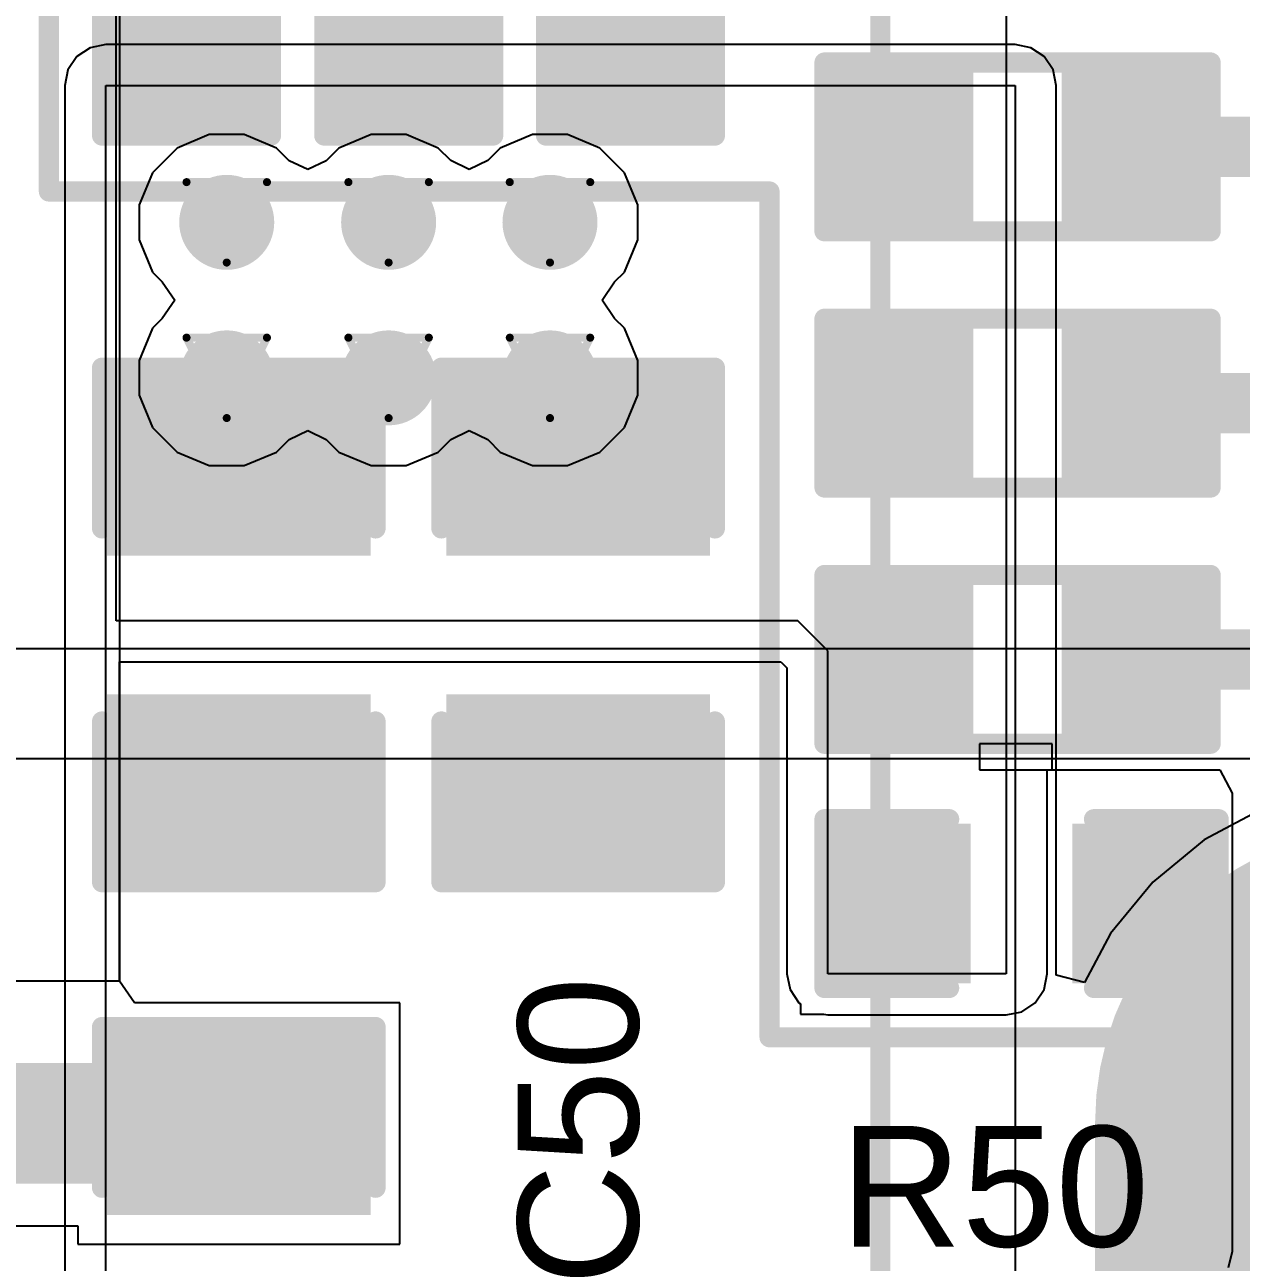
# Model space of a CAD drawing. Header units: inches. Extents: x 0 to 5359, y 0 to 5098.
# Drawn here: x 15.96 to 23.64, y 88.91 to 96.73 of the extents above; entities that cross this region are included whole.
import ezdxf

# ---------------------------------------------------------------- set-up
doc = ezdxf.new("R2010")
doc.units = ezdxf.units.IN
for name, color, linetype in [('Bottom Layer', 5, 'Continuous'), ('Bottom Overlay', 54, 'Continuous'), ('Drill Drawing', 1, 'Continuous'), ('Layer 1', 16, 'Continuous'), ('Layer 2', 76, 'Continuous'), ('Top Layer', 1, 'Continuous'), ('Top Overlay', 2, 'Continuous'), ('Top Paste', 8, 'Continuous'), ('Top Solder', 216, 'Continuous'), ('Via Holes', 16, 'Continuous')]:
    doc.layers.add(name, color=color, linetype=linetype)
doc.styles.add('Arial', font='', dxfattribs={"height": 0.2})
doc.styles.get('Arial').set_extended_font_data('Arial')

# ---------------------------------------------------------------- blocks, each defined once
blk = doc.blocks.new('VRB1212S_10WR3_B_8')
at = {"layer": 'Bottom Overlay'}
blk.add_lwpolyline([(11, 6.9524, 0.127, 0.127, 0), (-11, 6.9524, 0.127, 0.127, 0)], format="xyseb", dxfattribs=at)
blk = doc.blocks.new('C___0805_28')
at = {"layer": 'Top Layer'}
for points in [[(-1.524, 0.762), (-0.508, 0.762), (-0.508, -0.762), (-1.524, -0.762)], [(0.508, 0.762), (1.524, 0.762), (1.524, -0.762), (0.508, -0.762)]]:
    blk.add_hatch(color=1, dxfattribs=at).paths.add_polyline_path(points)
at = {"layer": 'Top Paste'}
for points in [[(-1.524, 0.762), (-0.508, 0.762), (-0.508, -0.762), (-1.524, -0.762)], [(0.508, 0.762), (1.524, 0.762), (1.524, -0.762), (0.508, -0.762)]]:
    blk.add_hatch(color=8, dxfattribs=at).paths.add_polyline_path(points)
at = {"layer": 'Top Solder'}
for points in [[(-1.594, 0.832), (-0.438, 0.832), (-0.438, -0.832), (-1.594, -0.832)], [(0.438, 0.832), (1.594, 0.832), (1.594, -0.832), (0.438, -0.832)]]:
    blk.add_hatch(color=216, dxfattribs=at).paths.add_polyline_path(points)
at = {"layer": 'Top Overlay'}
for points in [[(-1.6256, 0.8636, 0.127, 0.127, 0), (-1.6256, -0.8636, 0.127, 0.127, 0)], [(-1.6256, 0.8636, 0.127, 0.127, 0), (-0.6096, 0.8636, 0.127, 0.127, 0)], [(0.6096, 0.8636, 0.127, 0.127, 0), (1.6256, 0.8636, 0.127, 0.127, 0)], [(1.6256, 0.8636, 0.127, 0.127, 0), (1.6256, -0.8636, 0.127, 0.127, 0)], [(-1.6256, -0.8636, 0.127, 0.127, 0), (-0.6096, -0.8636, 0.127, 0.127, 0)], [(0.6096, -0.8636, 0.127, 0.127, 0), (1.6256, -0.8636, 0.127, 0.127, 0)]]:
    blk.add_lwpolyline(points, format="xyseb", dxfattribs=at)
for points in [[(-1.6574, 0.8636, 0.0635, 0.0635, 1), (-1.5938, 0.8636, 0.0635, 0.0635, 1)], [(-1.6574, 0.8636, 0.0635, 0.0635, 1), (-1.5938, 0.8636, 0.0635, 0.0635, 1)], [(-0.6413, 0.8636, 0.0635, 0.0635, 1), (-0.5778, 0.8636, 0.0635, 0.0635, 1)], [(0.5778, 0.8636, 0.0635, 0.0635, 1), (0.6413, 0.8636, 0.0635, 0.0635, 1)], [(1.5938, 0.8636, 0.0635, 0.0635, 1), (1.6574, 0.8636, 0.0635, 0.0635, 1)], [(1.5938, 0.8636, 0.0635, 0.0635, 1), (1.6574, 0.8636, 0.0635, 0.0635, 1)], [(-1.6574, -0.8636, 0.0635, 0.0635, 1), (-1.5938, -0.8636, 0.0635, 0.0635, 1)], [(-1.6574, -0.8636, 0.0635, 0.0635, 1), (-1.5938, -0.8636, 0.0635, 0.0635, 1)], [(-0.6413, -0.8636, 0.0635, 0.0635, 1), (-0.5778, -0.8636, 0.0635, 0.0635, 1)], [(0.5778, -0.8636, 0.0635, 0.0635, 1), (0.6413, -0.8636, 0.0635, 0.0635, 1)], [(1.5938, -0.8636, 0.0635, 0.0635, 1), (1.6574, -0.8636, 0.0635, 0.0635, 1)], [(1.5938, -0.8636, 0.0635, 0.0635, 1), (1.6574, -0.8636, 0.0635, 0.0635, 1)]]:
    blk.add_lwpolyline(points, format="xyseb", close=True, dxfattribs=at)
blk = doc.blocks.new('R___0603_127')
at = {"layer": 'Top Layer'}
for points in [[(-0.381, 0.4445), (-0.381, -0.4445), (-1.143, -0.4445), (-1.143, 0.4445)], [(1.143, 0.4445), (1.143, -0.4445), (0.381, -0.4445), (0.381, 0.4445)]]:
    blk.add_hatch(color=1, dxfattribs=at).paths.add_polyline_path(points)
at = {"layer": 'Top Paste'}
for points in [[(-0.381, 0.4445), (-0.381, -0.4445), (-1.143, -0.4445), (-1.143, 0.4445)], [(1.143, 0.4445), (1.143, -0.4445), (0.381, -0.4445), (0.381, 0.4445)]]:
    blk.add_hatch(color=8, dxfattribs=at).paths.add_polyline_path(points)
at = {"layer": 'Top Solder'}
for points in [[(-0.2794, 0.5461), (-0.2794, -0.5461), (-1.2446, -0.5461), (-1.2446, 0.5461)], [(1.2446, 0.5461), (1.2446, -0.5461), (0.2794, -0.5461), (0.2794, 0.5461)]]:
    blk.add_hatch(color=216, dxfattribs=at).paths.add_polyline_path(points)
at = {"layer": 'Top Overlay'}
for points in [[(-1.2192, 0.5334, 0.127, 0.127, 0), (-1.2192, -0.5334, 0.127, 0.127, 0)], [(1.2192, 0.5334, 0.127, 0.127, 0), (-1.2192, 0.5334, 0.127, 0.127, 0)], [(1.2192, 0.5334, 0.127, 0.127, 0), (1.2192, -0.5334, 0.127, 0.127, 0)], [(1.2192, -0.5334, 0.127, 0.127, 0), (-1.2192, -0.5334, 0.127, 0.127, 0)]]:
    blk.add_lwpolyline(points, format="xyseb", dxfattribs=at)
for points in [[(-1.25095, 0.5334, 0.0635, 0.0635, 1), (-1.18745, 0.5334, 0.0635, 0.0635, 1)], [(-1.25095, 0.5334, 0.0635, 0.0635, 1), (-1.18745, 0.5334, 0.0635, 0.0635, 1)], [(1.18745, 0.5334, 0.0635, 0.0635, 1), (1.25095, 0.5334, 0.0635, 0.0635, 1)], [(1.18745, 0.5334, 0.0635, 0.0635, 1), (1.25095, 0.5334, 0.0635, 0.0635, 1)], [(-1.25095, -0.5334, 0.0635, 0.0635, 1), (-1.18745, -0.5334, 0.0635, 0.0635, 1)], [(-1.25095, -0.5334, 0.0635, 0.0635, 1), (-1.18745, -0.5334, 0.0635, 0.0635, 1)], [(1.18745, -0.5334, 0.0635, 0.0635, 1), (1.25095, -0.5334, 0.0635, 0.0635, 1)], [(1.18745, -0.5334, 0.0635, 0.0635, 1), (1.25095, -0.5334, 0.0635, 0.0635, 1)]]:
    blk.add_lwpolyline(points, format="xyseb", close=True, dxfattribs=at)
blk = doc.blocks.new('R___0603_128')
at = {"layer": 'Top Layer'}
for points in [[(-0.381, 0.4445), (-0.381, -0.4445), (-1.143, -0.4445), (-1.143, 0.4445)], [(1.143, 0.4445), (1.143, -0.4445), (0.381, -0.4445), (0.381, 0.4445)]]:
    blk.add_hatch(color=1, dxfattribs=at).paths.add_polyline_path(points)
at = {"layer": 'Top Paste'}
for points in [[(-0.381, 0.4445), (-0.381, -0.4445), (-1.143, -0.4445), (-1.143, 0.4445)], [(1.143, 0.4445), (1.143, -0.4445), (0.381, -0.4445), (0.381, 0.4445)]]:
    blk.add_hatch(color=8, dxfattribs=at).paths.add_polyline_path(points)
at = {"layer": 'Top Solder'}
for points in [[(-0.2794, 0.5461), (-0.2794, -0.5461), (-1.2446, -0.5461), (-1.2446, 0.5461)], [(1.2446, 0.5461), (1.2446, -0.5461), (0.2794, -0.5461), (0.2794, 0.5461)]]:
    blk.add_hatch(color=216, dxfattribs=at).paths.add_polyline_path(points)
at = {"layer": 'Top Overlay'}
for points in [[(-1.2192, 0.5334, 0.127, 0.127, 0), (-1.2192, -0.5334, 0.127, 0.127, 0)], [(1.2192, 0.5334, 0.127, 0.127, 0), (-1.2192, 0.5334, 0.127, 0.127, 0)], [(1.2192, 0.5334, 0.127, 0.127, 0), (1.2192, -0.5334, 0.127, 0.127, 0)], [(1.2192, -0.5334, 0.127, 0.127, 0), (-1.2192, -0.5334, 0.127, 0.127, 0)]]:
    blk.add_lwpolyline(points, format="xyseb", dxfattribs=at)
for points in [[(-1.25095, 0.5334, 0.0635, 0.0635, 1), (-1.18745, 0.5334, 0.0635, 0.0635, 1)], [(-1.25095, 0.5334, 0.0635, 0.0635, 1), (-1.18745, 0.5334, 0.0635, 0.0635, 1)], [(1.18745, 0.5334, 0.0635, 0.0635, 1), (1.25095, 0.5334, 0.0635, 0.0635, 1)], [(1.18745, 0.5334, 0.0635, 0.0635, 1), (1.25095, 0.5334, 0.0635, 0.0635, 1)], [(-1.25095, -0.5334, 0.0635, 0.0635, 1), (-1.18745, -0.5334, 0.0635, 0.0635, 1)], [(-1.25095, -0.5334, 0.0635, 0.0635, 1), (-1.18745, -0.5334, 0.0635, 0.0635, 1)], [(1.18745, -0.5334, 0.0635, 0.0635, 1), (1.25095, -0.5334, 0.0635, 0.0635, 1)], [(1.18745, -0.5334, 0.0635, 0.0635, 1), (1.25095, -0.5334, 0.0635, 0.0635, 1)]]:
    blk.add_lwpolyline(points, format="xyseb", close=True, dxfattribs=at)
blk = doc.blocks.new('R___0603_129')
at = {"layer": 'Top Layer'}
for points in [[(-0.381, 0.4445), (-0.381, -0.4445), (-1.143, -0.4445), (-1.143, 0.4445)], [(1.143, 0.4445), (1.143, -0.4445), (0.381, -0.4445), (0.381, 0.4445)]]:
    blk.add_hatch(color=1, dxfattribs=at).paths.add_polyline_path(points)
at = {"layer": 'Top Paste'}
for points in [[(-0.381, 0.4445), (-0.381, -0.4445), (-1.143, -0.4445), (-1.143, 0.4445)], [(1.143, 0.4445), (1.143, -0.4445), (0.381, -0.4445), (0.381, 0.4445)]]:
    blk.add_hatch(color=8, dxfattribs=at).paths.add_polyline_path(points)
at = {"layer": 'Top Solder'}
for points in [[(-0.2794, 0.5461), (-0.2794, -0.5461), (-1.2446, -0.5461), (-1.2446, 0.5461)], [(1.2446, 0.5461), (1.2446, -0.5461), (0.2794, -0.5461), (0.2794, 0.5461)]]:
    blk.add_hatch(color=216, dxfattribs=at).paths.add_polyline_path(points)
at = {"layer": 'Top Overlay'}
for points in [[(-1.2192, 0.5334, 0.127, 0.127, 0), (-1.2192, -0.5334, 0.127, 0.127, 0)], [(1.2192, 0.5334, 0.127, 0.127, 0), (-1.2192, 0.5334, 0.127, 0.127, 0)], [(1.2192, 0.5334, 0.127, 0.127, 0), (1.2192, -0.5334, 0.127, 0.127, 0)], [(1.2192, -0.5334, 0.127, 0.127, 0), (-1.2192, -0.5334, 0.127, 0.127, 0)]]:
    blk.add_lwpolyline(points, format="xyseb", dxfattribs=at)
for points in [[(-1.25095, 0.5334, 0.0635, 0.0635, 1), (-1.18745, 0.5334, 0.0635, 0.0635, 1)], [(-1.25095, 0.5334, 0.0635, 0.0635, 1), (-1.18745, 0.5334, 0.0635, 0.0635, 1)], [(1.18745, 0.5334, 0.0635, 0.0635, 1), (1.25095, 0.5334, 0.0635, 0.0635, 1)], [(1.18745, 0.5334, 0.0635, 0.0635, 1), (1.25095, 0.5334, 0.0635, 0.0635, 1)], [(-1.25095, -0.5334, 0.0635, 0.0635, 1), (-1.18745, -0.5334, 0.0635, 0.0635, 1)], [(-1.25095, -0.5334, 0.0635, 0.0635, 1), (-1.18745, -0.5334, 0.0635, 0.0635, 1)], [(1.18745, -0.5334, 0.0635, 0.0635, 1), (1.25095, -0.5334, 0.0635, 0.0635, 1)], [(1.18745, -0.5334, 0.0635, 0.0635, 1), (1.25095, -0.5334, 0.0635, 0.0635, 1)]]:
    blk.add_lwpolyline(points, format="xyseb", close=True, dxfattribs=at)
blk = doc.blocks.new('C___0603_329')
at = {"layer": 'Top Layer'}
for points in [[(-0.381, 0.4445), (-0.381, -0.4445), (-1.143, -0.4445), (-1.143, 0.4445)], [(1.143, 0.4445), (1.143, -0.4445), (0.381, -0.4445), (0.381, 0.4445)]]:
    blk.add_hatch(color=1, dxfattribs=at).paths.add_polyline_path(points)
at = {"layer": 'Top Paste'}
for points in [[(-0.381, 0.4445), (-0.381, -0.4445), (-1.143, -0.4445), (-1.143, 0.4445)], [(1.143, 0.4445), (1.143, -0.4445), (0.381, -0.4445), (0.381, 0.4445)]]:
    blk.add_hatch(color=8, dxfattribs=at).paths.add_polyline_path(points)
at = {"layer": 'Top Solder'}
for points in [[(-0.321, 0.5045), (-0.321, -0.5045), (-1.203, -0.5045), (-1.203, 0.5045)], [(1.203, 0.5045), (1.203, -0.5045), (0.321, -0.5045), (0.321, 0.5045)]]:
    blk.add_hatch(color=216, dxfattribs=at).paths.add_polyline_path(points)
at = {"layer": 'Top Overlay'}
for points in [[(-0.4572, 0.5334, 0.127, 0.127, 0), (-1.2446, 0.5334, 0.127, 0.127, 0)], [(-1.2446, -0.5334, 0.127, 0.127, 0), (-1.2446, 0.5334, 0.127, 0.127, 0)], [(1.2446, 0.5334, 0.127, 0.127, 0), (0.4572, 0.5334, 0.127, 0.127, 0)], [(1.2446, -0.5334, 0.127, 0.127, 0), (1.2446, 0.5334, 0.127, 0.127, 0)], [(-0.4572, -0.5334, 0.127, 0.127, 0), (-1.2446, -0.5334, 0.127, 0.127, 0)], [(1.2446, -0.5334, 0.127, 0.127, 0), (0.4572, -0.5334, 0.127, 0.127, 0)]]:
    blk.add_lwpolyline(points, format="xyseb", dxfattribs=at)
for points in [[(-1.2764, 0.5334, 0.0635, 0.0635, 1), (-1.2128, 0.5334, 0.0635, 0.0635, 1)], [(-1.2764, 0.5334, 0.0635, 0.0635, 1), (-1.2128, 0.5334, 0.0635, 0.0635, 1)], [(-0.4889, 0.5334, 0.0635, 0.0635, 1), (-0.4254, 0.5334, 0.0635, 0.0635, 1)], [(0.4254, 0.5334, 0.0635, 0.0635, 1), (0.4889, 0.5334, 0.0635, 0.0635, 1)], [(1.2128, 0.5334, 0.0635, 0.0635, 1), (1.2764, 0.5334, 0.0635, 0.0635, 1)], [(1.2128, 0.5334, 0.0635, 0.0635, 1), (1.2764, 0.5334, 0.0635, 0.0635, 1)], [(-1.2764, -0.5334, 0.0635, 0.0635, 1), (-1.2128, -0.5334, 0.0635, 0.0635, 1)], [(-1.2764, -0.5334, 0.0635, 0.0635, 1), (-1.2128, -0.5334, 0.0635, 0.0635, 1)], [(-0.4889, -0.5334, 0.0635, 0.0635, 1), (-0.4254, -0.5334, 0.0635, 0.0635, 1)], [(0.4254, -0.5334, 0.0635, 0.0635, 1), (0.4889, -0.5334, 0.0635, 0.0635, 1)], [(1.2128, -0.5334, 0.0635, 0.0635, 1), (1.2764, -0.5334, 0.0635, 0.0635, 1)], [(1.2128, -0.5334, 0.0635, 0.0635, 1), (1.2764, -0.5334, 0.0635, 0.0635, 1)]]:
    blk.add_lwpolyline(points, format="xyseb", close=True, dxfattribs=at)
blk = doc.blocks.new('C___0603_330')
at = {"layer": 'Top Layer'}
for points in [[(-0.381, 0.4445), (-0.381, -0.4445), (-1.143, -0.4445), (-1.143, 0.4445)], [(1.143, 0.4445), (1.143, -0.4445), (0.381, -0.4445), (0.381, 0.4445)]]:
    blk.add_hatch(color=1, dxfattribs=at).paths.add_polyline_path(points)
at = {"layer": 'Top Paste'}
for points in [[(-0.381, 0.4445), (-0.381, -0.4445), (-1.143, -0.4445), (-1.143, 0.4445)], [(1.143, 0.4445), (1.143, -0.4445), (0.381, -0.4445), (0.381, 0.4445)]]:
    blk.add_hatch(color=8, dxfattribs=at).paths.add_polyline_path(points)
at = {"layer": 'Top Solder'}
for points in [[(-0.321, 0.5045), (-0.321, -0.5045), (-1.203, -0.5045), (-1.203, 0.5045)], [(1.203, 0.5045), (1.203, -0.5045), (0.321, -0.5045), (0.321, 0.5045)]]:
    blk.add_hatch(color=216, dxfattribs=at).paths.add_polyline_path(points)
at = {"layer": 'Top Overlay'}
for points in [[(-0.4572, 0.5334, 0.127, 0.127, 0), (-1.2446, 0.5334, 0.127, 0.127, 0)], [(-1.2446, -0.5334, 0.127, 0.127, 0), (-1.2446, 0.5334, 0.127, 0.127, 0)], [(1.2446, 0.5334, 0.127, 0.127, 0), (0.4572, 0.5334, 0.127, 0.127, 0)], [(1.2446, -0.5334, 0.127, 0.127, 0), (1.2446, 0.5334, 0.127, 0.127, 0)], [(-0.4572, -0.5334, 0.127, 0.127, 0), (-1.2446, -0.5334, 0.127, 0.127, 0)], [(1.2446, -0.5334, 0.127, 0.127, 0), (0.4572, -0.5334, 0.127, 0.127, 0)]]:
    blk.add_lwpolyline(points, format="xyseb", dxfattribs=at)
for points in [[(-1.2764, 0.5334, 0.0635, 0.0635, 1), (-1.2128, 0.5334, 0.0635, 0.0635, 1)], [(-1.2764, 0.5334, 0.0635, 0.0635, 1), (-1.2128, 0.5334, 0.0635, 0.0635, 1)], [(-0.4889, 0.5334, 0.0635, 0.0635, 1), (-0.4254, 0.5334, 0.0635, 0.0635, 1)], [(0.4254, 0.5334, 0.0635, 0.0635, 1), (0.4889, 0.5334, 0.0635, 0.0635, 1)], [(1.2128, 0.5334, 0.0635, 0.0635, 1), (1.2764, 0.5334, 0.0635, 0.0635, 1)], [(1.2128, 0.5334, 0.0635, 0.0635, 1), (1.2764, 0.5334, 0.0635, 0.0635, 1)], [(-1.2764, -0.5334, 0.0635, 0.0635, 1), (-1.2128, -0.5334, 0.0635, 0.0635, 1)], [(-1.2764, -0.5334, 0.0635, 0.0635, 1), (-1.2128, -0.5334, 0.0635, 0.0635, 1)], [(-0.4889, -0.5334, 0.0635, 0.0635, 1), (-0.4254, -0.5334, 0.0635, 0.0635, 1)], [(0.4254, -0.5334, 0.0635, 0.0635, 1), (0.4889, -0.5334, 0.0635, 0.0635, 1)], [(1.2128, -0.5334, 0.0635, 0.0635, 1), (1.2764, -0.5334, 0.0635, 0.0635, 1)], [(1.2128, -0.5334, 0.0635, 0.0635, 1), (1.2764, -0.5334, 0.0635, 0.0635, 1)]]:
    blk.add_lwpolyline(points, format="xyseb", close=True, dxfattribs=at)
blk = doc.blocks.new('C___0603_331')
at = {"layer": 'Top Layer'}
for points in [[(-0.381, 0.4445), (-0.381, -0.4445), (-1.143, -0.4445), (-1.143, 0.4445)], [(1.143, 0.4445), (1.143, -0.4445), (0.381, -0.4445), (0.381, 0.4445)]]:
    blk.add_hatch(color=1, dxfattribs=at).paths.add_polyline_path(points)
at = {"layer": 'Top Paste'}
for points in [[(-0.381, 0.4445), (-0.381, -0.4445), (-1.143, -0.4445), (-1.143, 0.4445)], [(1.143, 0.4445), (1.143, -0.4445), (0.381, -0.4445), (0.381, 0.4445)]]:
    blk.add_hatch(color=8, dxfattribs=at).paths.add_polyline_path(points)
at = {"layer": 'Top Solder'}
for points in [[(-0.321, 0.5045), (-0.321, -0.5045), (-1.203, -0.5045), (-1.203, 0.5045)], [(1.203, 0.5045), (1.203, -0.5045), (0.321, -0.5045), (0.321, 0.5045)]]:
    blk.add_hatch(color=216, dxfattribs=at).paths.add_polyline_path(points)
at = {"layer": 'Top Overlay'}
for points in [[(-0.4572, 0.5334, 0.127, 0.127, 0), (-1.2446, 0.5334, 0.127, 0.127, 0)], [(-1.2446, -0.5334, 0.127, 0.127, 0), (-1.2446, 0.5334, 0.127, 0.127, 0)], [(1.2446, 0.5334, 0.127, 0.127, 0), (0.4572, 0.5334, 0.127, 0.127, 0)], [(1.2446, -0.5334, 0.127, 0.127, 0), (1.2446, 0.5334, 0.127, 0.127, 0)], [(-0.4572, -0.5334, 0.127, 0.127, 0), (-1.2446, -0.5334, 0.127, 0.127, 0)], [(1.2446, -0.5334, 0.127, 0.127, 0), (0.4572, -0.5334, 0.127, 0.127, 0)]]:
    blk.add_lwpolyline(points, format="xyseb", dxfattribs=at)
for points in [[(-1.2764, 0.5334, 0.0635, 0.0635, 1), (-1.2128, 0.5334, 0.0635, 0.0635, 1)], [(-1.2764, 0.5334, 0.0635, 0.0635, 1), (-1.2128, 0.5334, 0.0635, 0.0635, 1)], [(-0.4889, 0.5334, 0.0635, 0.0635, 1), (-0.4254, 0.5334, 0.0635, 0.0635, 1)], [(0.4254, 0.5334, 0.0635, 0.0635, 1), (0.4889, 0.5334, 0.0635, 0.0635, 1)], [(1.2128, 0.5334, 0.0635, 0.0635, 1), (1.2764, 0.5334, 0.0635, 0.0635, 1)], [(1.2128, 0.5334, 0.0635, 0.0635, 1), (1.2764, 0.5334, 0.0635, 0.0635, 1)], [(-1.2764, -0.5334, 0.0635, 0.0635, 1), (-1.2128, -0.5334, 0.0635, 0.0635, 1)], [(-1.2764, -0.5334, 0.0635, 0.0635, 1), (-1.2128, -0.5334, 0.0635, 0.0635, 1)], [(-0.4889, -0.5334, 0.0635, 0.0635, 1), (-0.4254, -0.5334, 0.0635, 0.0635, 1)], [(0.4254, -0.5334, 0.0635, 0.0635, 1), (0.4889, -0.5334, 0.0635, 0.0635, 1)], [(1.2128, -0.5334, 0.0635, 0.0635, 1), (1.2764, -0.5334, 0.0635, 0.0635, 1)], [(1.2128, -0.5334, 0.0635, 0.0635, 1), (1.2764, -0.5334, 0.0635, 0.0635, 1)]]:
    blk.add_lwpolyline(points, format="xyseb", close=True, dxfattribs=at)
blk = doc.blocks.new('C___0603_336')
at = {"layer": 'Top Layer'}
for points in [[(-0.381, 0.4445), (-0.381, -0.4445), (-1.143, -0.4445), (-1.143, 0.4445)], [(1.143, 0.4445), (1.143, -0.4445), (0.381, -0.4445), (0.381, 0.4445)]]:
    blk.add_hatch(color=1, dxfattribs=at).paths.add_polyline_path(points)
at = {"layer": 'Top Paste'}
for points in [[(-0.381, 0.4445), (-0.381, -0.4445), (-1.143, -0.4445), (-1.143, 0.4445)], [(1.143, 0.4445), (1.143, -0.4445), (0.381, -0.4445), (0.381, 0.4445)]]:
    blk.add_hatch(color=8, dxfattribs=at).paths.add_polyline_path(points)
at = {"layer": 'Top Solder'}
for points in [[(-0.321, 0.5045), (-0.321, -0.5045), (-1.203, -0.5045), (-1.203, 0.5045)], [(1.203, 0.5045), (1.203, -0.5045), (0.321, -0.5045), (0.321, 0.5045)]]:
    blk.add_hatch(color=216, dxfattribs=at).paths.add_polyline_path(points)
at = {"layer": 'Top Overlay'}
for points in [[(-0.4572, 0.5334, 0.127, 0.127, 0), (-1.2446, 0.5334, 0.127, 0.127, 0)], [(-1.2446, 0.5334, 0.127, 0.127, 0), (-1.2446, -0.5334, 0.127, 0.127, 0)], [(1.2446, 0.5334, 0.127, 0.127, 0), (0.4572, 0.5334, 0.127, 0.127, 0)], [(1.2446, 0.5334, 0.127, 0.127, 0), (1.2446, -0.5334, 0.127, 0.127, 0)], [(-0.4572, -0.5334, 0.127, 0.127, 0), (-1.2446, -0.5334, 0.127, 0.127, 0)], [(1.2446, -0.5334, 0.127, 0.127, 0), (0.4572, -0.5334, 0.127, 0.127, 0)]]:
    blk.add_lwpolyline(points, format="xyseb", dxfattribs=at)
for points in [[(-1.2764, 0.5334, 0.0635, 0.0635, 1), (-1.2128, 0.5334, 0.0635, 0.0635, 1)], [(-1.2764, 0.5334, 0.0635, 0.0635, 1), (-1.2128, 0.5334, 0.0635, 0.0635, 1)], [(-0.4889, 0.5334, 0.0635, 0.0635, 1), (-0.4254, 0.5334, 0.0635, 0.0635, 1)], [(0.4254, 0.5334, 0.0635, 0.0635, 1), (0.4889, 0.5334, 0.0635, 0.0635, 1)], [(1.2128, 0.5334, 0.0635, 0.0635, 1), (1.2764, 0.5334, 0.0635, 0.0635, 1)], [(1.2128, 0.5334, 0.0635, 0.0635, 1), (1.2764, 0.5334, 0.0635, 0.0635, 1)], [(-1.2764, -0.5334, 0.0635, 0.0635, 1), (-1.2128, -0.5334, 0.0635, 0.0635, 1)], [(-1.2764, -0.5334, 0.0635, 0.0635, 1), (-1.2128, -0.5334, 0.0635, 0.0635, 1)], [(-0.4889, -0.5334, 0.0635, 0.0635, 1), (-0.4254, -0.5334, 0.0635, 0.0635, 1)], [(0.4254, -0.5334, 0.0635, 0.0635, 1), (0.4889, -0.5334, 0.0635, 0.0635, 1)], [(1.2128, -0.5334, 0.0635, 0.0635, 1), (1.2764, -0.5334, 0.0635, 0.0635, 1)], [(1.2128, -0.5334, 0.0635, 0.0635, 1), (1.2764, -0.5334, 0.0635, 0.0635, 1)]]:
    blk.add_lwpolyline(points, format="xyseb", close=True, dxfattribs=at)
blk = doc.blocks.new('C___0805_337')
at = {"layer": 'Top Layer'}
for points in [[(-1.524, 0.762), (-0.508, 0.762), (-0.508, -0.762), (-1.524, -0.762)], [(0.508, 0.762), (1.524, 0.762), (1.524, -0.762), (0.508, -0.762)]]:
    blk.add_hatch(color=1, dxfattribs=at).paths.add_polyline_path(points)
at = {"layer": 'Top Paste'}
for points in [[(-1.524, 0.762), (-0.508, 0.762), (-0.508, -0.762), (-1.524, -0.762)], [(0.508, 0.762), (1.524, 0.762), (1.524, -0.762), (0.508, -0.762)]]:
    blk.add_hatch(color=8, dxfattribs=at).paths.add_polyline_path(points)
at = {"layer": 'Top Solder'}
for points in [[(-1.594, 0.832), (-0.438, 0.832), (-0.438, -0.832), (-1.594, -0.832)], [(0.438, 0.832), (1.594, 0.832), (1.594, -0.832), (0.438, -0.832)]]:
    blk.add_hatch(color=216, dxfattribs=at).paths.add_polyline_path(points)
at = {"layer": 'Top Overlay'}
for points in [[(-1.6256, 0.8636, 0.127, 0.127, 0), (-1.6256, -0.8636, 0.127, 0.127, 0)], [(-1.6256, 0.8636, 0.127, 0.127, 0), (-0.6096, 0.8636, 0.127, 0.127, 0)], [(0.6096, 0.8636, 0.127, 0.127, 0), (1.6256, 0.8636, 0.127, 0.127, 0)], [(1.6256, 0.8636, 0.127, 0.127, 0), (1.6256, -0.8636, 0.127, 0.127, 0)], [(-1.6256, -0.8636, 0.127, 0.127, 0), (-0.6096, -0.8636, 0.127, 0.127, 0)], [(0.6096, -0.8636, 0.127, 0.127, 0), (1.6256, -0.8636, 0.127, 0.127, 0)]]:
    blk.add_lwpolyline(points, format="xyseb", dxfattribs=at)
for points in [[(-1.6574, 0.8636, 0.0635, 0.0635, 1), (-1.5938, 0.8636, 0.0635, 0.0635, 1)], [(-1.6574, 0.8636, 0.0635, 0.0635, 1), (-1.5938, 0.8636, 0.0635, 0.0635, 1)], [(-0.6413, 0.8636, 0.0635, 0.0635, 1), (-0.5778, 0.8636, 0.0635, 0.0635, 1)], [(0.5778, 0.8636, 0.0635, 0.0635, 1), (0.6413, 0.8636, 0.0635, 0.0635, 1)], [(1.5938, 0.8636, 0.0635, 0.0635, 1), (1.6574, 0.8636, 0.0635, 0.0635, 1)], [(1.5938, 0.8636, 0.0635, 0.0635, 1), (1.6574, 0.8636, 0.0635, 0.0635, 1)], [(-1.6574, -0.8636, 0.0635, 0.0635, 1), (-1.5938, -0.8636, 0.0635, 0.0635, 1)], [(-1.6574, -0.8636, 0.0635, 0.0635, 1), (-1.5938, -0.8636, 0.0635, 0.0635, 1)], [(-0.6413, -0.8636, 0.0635, 0.0635, 1), (-0.5778, -0.8636, 0.0635, 0.0635, 1)], [(0.5778, -0.8636, 0.0635, 0.0635, 1), (0.6413, -0.8636, 0.0635, 0.0635, 1)], [(1.5938, -0.8636, 0.0635, 0.0635, 1), (1.6574, -0.8636, 0.0635, 0.0635, 1)], [(1.5938, -0.8636, 0.0635, 0.0635, 1), (1.6574, -0.8636, 0.0635, 0.0635, 1)]]:
    blk.add_lwpolyline(points, format="xyseb", close=True, dxfattribs=at)
blk = doc.blocks.new('C___0805_338')
at = {"layer": 'Top Layer'}
for points in [[(-1.524, 0.762), (-0.508, 0.762), (-0.508, -0.762), (-1.524, -0.762)], [(0.508, 0.762), (1.524, 0.762), (1.524, -0.762), (0.508, -0.762)]]:
    blk.add_hatch(color=1, dxfattribs=at).paths.add_polyline_path(points)
at = {"layer": 'Top Paste'}
for points in [[(-1.524, 0.762), (-0.508, 0.762), (-0.508, -0.762), (-1.524, -0.762)], [(0.508, 0.762), (1.524, 0.762), (1.524, -0.762), (0.508, -0.762)]]:
    blk.add_hatch(color=8, dxfattribs=at).paths.add_polyline_path(points)
at = {"layer": 'Top Solder'}
for points in [[(-1.594, 0.832), (-0.438, 0.832), (-0.438, -0.832), (-1.594, -0.832)], [(0.438, 0.832), (1.594, 0.832), (1.594, -0.832), (0.438, -0.832)]]:
    blk.add_hatch(color=216, dxfattribs=at).paths.add_polyline_path(points)
at = {"layer": 'Top Overlay'}
for points in [[(-1.6256, 0.8636, 0.127, 0.127, 0), (-1.6256, -0.8636, 0.127, 0.127, 0)], [(-1.6256, 0.8636, 0.127, 0.127, 0), (-0.6096, 0.8636, 0.127, 0.127, 0)], [(0.6096, 0.8636, 0.127, 0.127, 0), (1.6256, 0.8636, 0.127, 0.127, 0)], [(1.6256, 0.8636, 0.127, 0.127, 0), (1.6256, -0.8636, 0.127, 0.127, 0)], [(-1.6256, -0.8636, 0.127, 0.127, 0), (-0.6096, -0.8636, 0.127, 0.127, 0)], [(0.6096, -0.8636, 0.127, 0.127, 0), (1.6256, -0.8636, 0.127, 0.127, 0)]]:
    blk.add_lwpolyline(points, format="xyseb", dxfattribs=at)
for points in [[(-1.6574, 0.8636, 0.0635, 0.0635, 1), (-1.5938, 0.8636, 0.0635, 0.0635, 1)], [(-1.6574, 0.8636, 0.0635, 0.0635, 1), (-1.5938, 0.8636, 0.0635, 0.0635, 1)], [(-0.6413, 0.8636, 0.0635, 0.0635, 1), (-0.5778, 0.8636, 0.0635, 0.0635, 1)], [(0.5778, 0.8636, 0.0635, 0.0635, 1), (0.6413, 0.8636, 0.0635, 0.0635, 1)], [(1.5938, 0.8636, 0.0635, 0.0635, 1), (1.6574, 0.8636, 0.0635, 0.0635, 1)], [(1.5938, 0.8636, 0.0635, 0.0635, 1), (1.6574, 0.8636, 0.0635, 0.0635, 1)], [(-1.6574, -0.8636, 0.0635, 0.0635, 1), (-1.5938, -0.8636, 0.0635, 0.0635, 1)], [(-1.6574, -0.8636, 0.0635, 0.0635, 1), (-1.5938, -0.8636, 0.0635, 0.0635, 1)], [(-0.6413, -0.8636, 0.0635, 0.0635, 1), (-0.5778, -0.8636, 0.0635, 0.0635, 1)], [(0.5778, -0.8636, 0.0635, 0.0635, 1), (0.6413, -0.8636, 0.0635, 0.0635, 1)], [(1.5938, -0.8636, 0.0635, 0.0635, 1), (1.6574, -0.8636, 0.0635, 0.0635, 1)], [(1.5938, -0.8636, 0.0635, 0.0635, 1), (1.6574, -0.8636, 0.0635, 0.0635, 1)]]:
    blk.add_lwpolyline(points, format="xyseb", close=True, dxfattribs=at)

msp = doc.modelspace()

# ---------------------------------------------------------------- hatches: boundary and pattern name
at = {"layer": 'Bottom Layer'}
h = msp.add_hatch(color=5, dxfattribs=at)
edge = h.paths.add_edge_path()
edge.add_arc((17.2318, 95.4786), 0.3, 0, 360)
h = msp.add_hatch(color=5, dxfattribs=at)
edge = h.paths.add_edge_path()
edge.add_arc((18.254, 95.4786), 0.3, 0, 360)
h = msp.add_hatch(color=5, dxfattribs=at)
edge = h.paths.add_edge_path()
edge.add_arc((19.273, 95.4786), 0.3, 0, 360)
h = msp.add_hatch(color=5, dxfattribs=at)
edge = h.paths.add_edge_path()
edge.add_arc((17.2318, 94.4961), 0.3, 0, 360)
h = msp.add_hatch(color=5, dxfattribs=at)
edge = h.paths.add_edge_path()
edge.add_arc((18.254, 94.4961), 0.3, 0, 360)
h = msp.add_hatch(color=5, dxfattribs=at)
edge = h.paths.add_edge_path()
edge.add_arc((19.273, 94.4961), 0.3, 0, 360)
at = {"layer": 'Layer 1'}
h = msp.add_hatch(color=16, dxfattribs=at)
edge = h.paths.add_edge_path()
edge.add_arc((17.2318, 95.4786), 0.3, 0, 360)
h = msp.add_hatch(color=16, dxfattribs=at)
edge = h.paths.add_edge_path()
edge.add_arc((18.254, 95.4786), 0.3, 0, 360)
h = msp.add_hatch(color=16, dxfattribs=at)
edge = h.paths.add_edge_path()
edge.add_arc((19.273, 95.4786), 0.3, 0, 360)
h = msp.add_hatch(color=16, dxfattribs=at)
edge = h.paths.add_edge_path()
edge.add_arc((17.2318, 94.4961), 0.3, 0, 360)
h = msp.add_hatch(color=16, dxfattribs=at)
edge = h.paths.add_edge_path()
edge.add_arc((18.254, 94.4961), 0.3, 0, 360)
h = msp.add_hatch(color=16, dxfattribs=at)
edge = h.paths.add_edge_path()
edge.add_arc((19.273, 94.4961), 0.3, 0, 360)
at = {"layer": 'Layer 2'}
h = msp.add_hatch(color=76, dxfattribs=at)
edge = h.paths.add_edge_path()
edge.add_arc((17.2318, 95.4786), 0.3, 0, 360)
h = msp.add_hatch(color=76, dxfattribs=at)
edge = h.paths.add_edge_path()
edge.add_arc((18.254, 95.4786), 0.3, 0, 360)
h = msp.add_hatch(color=76, dxfattribs=at)
edge = h.paths.add_edge_path()
edge.add_arc((19.273, 95.4786), 0.3, 0, 360)
h = msp.add_hatch(color=76, dxfattribs=at)
edge = h.paths.add_edge_path()
edge.add_arc((17.2318, 94.4961), 0.3, 0, 360)
h = msp.add_hatch(color=76, dxfattribs=at)
edge = h.paths.add_edge_path()
edge.add_arc((18.254, 94.4961), 0.3, 0, 360)
h = msp.add_hatch(color=76, dxfattribs=at)
edge = h.paths.add_edge_path()
edge.add_arc((19.273, 94.4961), 0.3, 0, 360)
at = {"layer": 'Top Layer'}
h = msp.add_hatch(color=1, dxfattribs=at)
edge = h.paths.add_edge_path()
edge.add_arc((17.2318, 95.4786), 0.3, 0, 360)
h = msp.add_hatch(color=1, dxfattribs=at)
edge = h.paths.add_edge_path()
edge.add_arc((18.254, 95.4786), 0.3, 0, 360)
h = msp.add_hatch(color=1, dxfattribs=at)
edge = h.paths.add_edge_path()
edge.add_arc((19.273, 95.4786), 0.3, 0, 360)
h = msp.add_hatch(color=1, dxfattribs=at)
edge = h.paths.add_edge_path()
edge.add_arc((17.2318, 94.4961), 0.3, 0, 360)
h = msp.add_hatch(color=1, dxfattribs=at)
edge = h.paths.add_edge_path()
edge.add_arc((18.254, 94.4961), 0.3, 0, 360)
h = msp.add_hatch(color=1, dxfattribs=at)
edge = h.paths.add_edge_path()
edge.add_arc((19.273, 94.4961), 0.3, 0, 360)
at = {"layer": 'Via Holes'}
h = msp.add_hatch(color=7, dxfattribs=at)
edge = h.paths.add_edge_path()
edge.add_arc((17.2318, 95.4786), 0.15, 0, 360)
h = msp.add_hatch(color=7, dxfattribs=at)
edge = h.paths.add_edge_path()
edge.add_arc((18.254, 95.4786), 0.15, 0, 360)
h = msp.add_hatch(color=7, dxfattribs=at)
edge = h.paths.add_edge_path()
edge.add_arc((19.273, 95.4786), 0.15, 0, 360)
h = msp.add_hatch(color=7, dxfattribs=at)
edge = h.paths.add_edge_path()
edge.add_arc((17.2318, 94.4961), 0.15, 0, 360)
h = msp.add_hatch(color=7, dxfattribs=at)
edge = h.paths.add_edge_path()
edge.add_arc((18.254, 94.4961), 0.15, 0, 360)
h = msp.add_hatch(color=7, dxfattribs=at)
edge = h.paths.add_edge_path()
edge.add_arc((19.273, 94.4961), 0.15, 0, 360)

# ---------------------------------------------------------------- linework, layer by layer
at = {"layer": 'Bottom Layer'}
for p, q in [((16.3695, 96.5819), (16.2855, 96.5258)), ((16.4686, 96.6016), (16.3695, 96.5819)), ((18.6012, 96.6016), (16.4686, 96.6016)), ((19.9893, 96.6017), (18.6012, 96.6016)), ((22.2109, 96.6017), (19.9893, 96.6017)), ((22.31, 96.5819), (22.2109, 96.6017)), ((22.394, 96.5258), (22.31, 96.5819)), ((16.2855, 96.5258), (16.2293, 96.4418)), ((22.4502, 96.4418), (22.394, 96.5258)), ((16.2293, 96.4418), (16.2096, 96.3427)), ((22.4699, 96.3427), (22.4502, 96.4418)), ((16.2096, 96.3427), (16.2096, 76.84)), ((16.4686, 76.581), (16.4686, 96.3427)), ((16.4686, 96.3427), (18.6012, 96.3427)), ((18.6012, 96.3427), (19.9893, 96.3427)), ((19.9893, 96.3427), (22.2109, 96.3427)), ((22.2109, 96.3427), (22.2109, 81.4832)), ((22.4699, 90.7215), (22.4699, 96.3427)), ((23.7755, 91.7756), (23.4045, 91.5773)), ((23.4045, 91.5773), (23.0793, 91.3104)), ((23.0793, 91.3104), (22.8125, 90.9853)), ((22.8125, 90.9853), (22.6477, 90.677)), ((22.6477, 90.677), (22.4699, 90.7215))]:
    msp.add_line(p, q, dxfattribs=at)
for points in [[(23.2231, 89.793, 1.016, 1.016, -0.414214), (24.5968, 91.1666, 1.016, 1.016, 0)], [(23.2231, 86.7422, 1.016, 1.016, 0), (23.2231, 89.793, 1.016, 1.016, 0)]]:
    msp.add_lwpolyline(points, format="xyseb", dxfattribs=at)
msp.add_lwpolyline([(22.9691, 89.793, 0.508, 0.508, 1), (23.4771, 89.793, 0.508, 0.508, 1)], format="xyseb", close=True, dxfattribs=at)
msp.add_lwpolyline([(22.9691, 89.793, 0.508, 0.508, 1), (23.4771, 89.793, 0.508, 0.508, 1)], format="xyseb", close=True, dxfattribs=at)
at = {"layer": 'Drill Drawing'}
for points in [[(16.9778, 95.7326, 0.0508, 0.0508, 0), (17.4858, 95.7326, 0.0508, 0.0508, 0)], [(16.9778, 95.7326, 0.0508, 0.0508, 0), (17.2318, 95.2246, 0.0508, 0.0508, 0)], [(17.2318, 95.2246, 0.0508, 0.0508, 0), (17.4858, 95.7326, 0.0508, 0.0508, 0)], [(18, 95.7326, 0.0508, 0.0508, 0), (18.508, 95.7326, 0.0508, 0.0508, 0)], [(18, 95.7326, 0.0508, 0.0508, 0), (18.254, 95.2246, 0.0508, 0.0508, 0)], [(18.254, 95.2246, 0.0508, 0.0508, 0), (18.508, 95.7326, 0.0508, 0.0508, 0)], [(19.019, 95.7326, 0.0508, 0.0508, 0), (19.527, 95.7326, 0.0508, 0.0508, 0)], [(19.019, 95.7326, 0.0508, 0.0508, 0), (19.273, 95.2246, 0.0508, 0.0508, 0)], [(19.273, 95.2246, 0.0508, 0.0508, 0), (19.527, 95.7326, 0.0508, 0.0508, 0)], [(16.9778, 94.7501, 0.0508, 0.0508, 0), (17.4858, 94.7501, 0.0508, 0.0508, 0)], [(16.9778, 94.7501, 0.0508, 0.0508, 0), (17.2318, 94.2421, 0.0508, 0.0508, 0)], [(17.2318, 94.2421, 0.0508, 0.0508, 0), (17.4858, 94.7501, 0.0508, 0.0508, 0)], [(18, 94.7501, 0.0508, 0.0508, 0), (18.508, 94.7501, 0.0508, 0.0508, 0)], [(18, 94.7501, 0.0508, 0.0508, 0), (18.254, 94.2421, 0.0508, 0.0508, 0)], [(18.254, 94.2421, 0.0508, 0.0508, 0), (18.508, 94.7501, 0.0508, 0.0508, 0)], [(19.019, 94.7501, 0.0508, 0.0508, 0), (19.527, 94.7501, 0.0508, 0.0508, 0)], [(19.019, 94.7501, 0.0508, 0.0508, 0), (19.273, 94.2421, 0.0508, 0.0508, 0)], [(19.273, 94.2421, 0.0508, 0.0508, 0), (19.527, 94.7501, 0.0508, 0.0508, 0)]]:
    msp.add_lwpolyline(points, format="xyseb", dxfattribs=at)
for points in [[(16.9651, 95.7326, 0.0254, 0.0254, 1), (16.9905, 95.7326, 0.0254, 0.0254, 1)], [(16.9651, 95.7326, 0.0254, 0.0254, 1), (16.9905, 95.7326, 0.0254, 0.0254, 1)], [(17.4731, 95.7326, 0.0254, 0.0254, 1), (17.4985, 95.7326, 0.0254, 0.0254, 1)], [(17.4731, 95.7326, 0.0254, 0.0254, 1), (17.4985, 95.7326, 0.0254, 0.0254, 1)], [(17.9873, 95.7326, 0.0254, 0.0254, 1), (18.0127, 95.7326, 0.0254, 0.0254, 1)], [(17.9873, 95.7326, 0.0254, 0.0254, 1), (18.0127, 95.7326, 0.0254, 0.0254, 1)], [(18.4953, 95.7326, 0.0254, 0.0254, 1), (18.5207, 95.7326, 0.0254, 0.0254, 1)], [(18.4953, 95.7326, 0.0254, 0.0254, 1), (18.5207, 95.7326, 0.0254, 0.0254, 1)], [(19.0063, 95.7326, 0.0254, 0.0254, 1), (19.0317, 95.7326, 0.0254, 0.0254, 1)], [(19.0063, 95.7326, 0.0254, 0.0254, 1), (19.0317, 95.7326, 0.0254, 0.0254, 1)], [(19.5143, 95.7326, 0.0254, 0.0254, 1), (19.5397, 95.7326, 0.0254, 0.0254, 1)], [(19.5143, 95.7326, 0.0254, 0.0254, 1), (19.5397, 95.7326, 0.0254, 0.0254, 1)], [(17.2191, 95.2246, 0.0254, 0.0254, 1), (17.2445, 95.2246, 0.0254, 0.0254, 1)], [(17.2191, 95.2246, 0.0254, 0.0254, 1), (17.2445, 95.2246, 0.0254, 0.0254, 1)], [(18.2413, 95.2246, 0.0254, 0.0254, 1), (18.2667, 95.2246, 0.0254, 0.0254, 1)], [(18.2413, 95.2246, 0.0254, 0.0254, 1), (18.2667, 95.2246, 0.0254, 0.0254, 1)], [(19.2603, 95.2246, 0.0254, 0.0254, 1), (19.2857, 95.2246, 0.0254, 0.0254, 1)], [(19.2603, 95.2246, 0.0254, 0.0254, 1), (19.2857, 95.2246, 0.0254, 0.0254, 1)], [(16.9651, 94.7501, 0.0254, 0.0254, 1), (16.9905, 94.7501, 0.0254, 0.0254, 1)], [(16.9651, 94.7501, 0.0254, 0.0254, 1), (16.9905, 94.7501, 0.0254, 0.0254, 1)], [(17.4731, 94.7501, 0.0254, 0.0254, 1), (17.4985, 94.7501, 0.0254, 0.0254, 1)], [(17.4731, 94.7501, 0.0254, 0.0254, 1), (17.4985, 94.7501, 0.0254, 0.0254, 1)], [(17.9873, 94.7501, 0.0254, 0.0254, 1), (18.0127, 94.7501, 0.0254, 0.0254, 1)], [(17.9873, 94.7501, 0.0254, 0.0254, 1), (18.0127, 94.7501, 0.0254, 0.0254, 1)], [(18.4953, 94.7501, 0.0254, 0.0254, 1), (18.5207, 94.7501, 0.0254, 0.0254, 1)], [(18.4953, 94.7501, 0.0254, 0.0254, 1), (18.5207, 94.7501, 0.0254, 0.0254, 1)], [(19.0063, 94.7501, 0.0254, 0.0254, 1), (19.0317, 94.7501, 0.0254, 0.0254, 1)], [(19.0063, 94.7501, 0.0254, 0.0254, 1), (19.0317, 94.7501, 0.0254, 0.0254, 1)], [(19.5143, 94.7501, 0.0254, 0.0254, 1), (19.5397, 94.7501, 0.0254, 0.0254, 1)], [(19.5143, 94.7501, 0.0254, 0.0254, 1), (19.5397, 94.7501, 0.0254, 0.0254, 1)], [(17.2191, 94.2421, 0.0254, 0.0254, 1), (17.2445, 94.2421, 0.0254, 0.0254, 1)], [(17.2191, 94.2421, 0.0254, 0.0254, 1), (17.2445, 94.2421, 0.0254, 0.0254, 1)], [(18.2413, 94.2421, 0.0254, 0.0254, 1), (18.2667, 94.2421, 0.0254, 0.0254, 1)], [(18.2413, 94.2421, 0.0254, 0.0254, 1), (18.2667, 94.2421, 0.0254, 0.0254, 1)], [(19.2603, 94.2421, 0.0254, 0.0254, 1), (19.2857, 94.2421, 0.0254, 0.0254, 1)], [(19.2603, 94.2421, 0.0254, 0.0254, 1), (19.2857, 94.2421, 0.0254, 0.0254, 1)]]:
    msp.add_lwpolyline(points, format="xyseb", close=True, dxfattribs=at)
at = {"layer": 'Layer 1'}
for p, q in [((17.1216, 96.0326), (16.9179, 95.9483)), ((17.342, 96.0326), (17.1216, 96.0326)), ((17.5456, 95.9483), (17.342, 96.0326)), ((18.1438, 96.0326), (17.9401, 95.9483)), ((18.3642, 96.0326), (18.1438, 96.0326)), ((18.5678, 95.9483), (18.3642, 96.0326)), ((19.1628, 96.0326), (18.9591, 95.9483)), ((19.3832, 96.0326), (19.1628, 96.0326)), ((19.5868, 95.9483), (19.3832, 96.0326)), ((16.9179, 95.9483), (16.7621, 95.7924)), ((17.6267, 95.8671), (17.5456, 95.9483)), ((17.9401, 95.9483), (17.859, 95.8671)), ((18.6473, 95.8687), (18.5678, 95.9483)), ((18.9591, 95.9483), (18.8796, 95.8687)), ((19.7426, 95.7924), (19.5868, 95.9483)), ((17.7429, 95.8121), (17.6267, 95.8671)), ((17.859, 95.8671), (17.7429, 95.8121)), ((18.7635, 95.8119), (18.6473, 95.8687)), ((18.8796, 95.8687), (18.7635, 95.8119)), ((16.7621, 95.7924), (16.6778, 95.5888)), ((19.827, 95.5888), (19.7426, 95.7924)), ((16.6778, 95.5888), (16.6778, 95.3684)), ((19.827, 95.3684), (19.827, 95.5888)), ((16.6778, 95.3684), (16.7621, 95.1648)), ((19.7426, 95.1648), (19.827, 95.3684)), ((16.7621, 95.1648), (16.8234, 95.1035)), ((19.6813, 95.1035), (19.7426, 95.1648)), ((16.8234, 95.1035), (16.9031, 94.9873)), ((19.6016, 94.9873), (19.6813, 95.1035)), ((16.9031, 94.9873), (16.8234, 94.8712)), ((19.6813, 94.8712), (19.6016, 94.9873)), ((16.8234, 94.8712), (16.7621, 94.8099)), ((19.7426, 94.8099), (19.6813, 94.8712)), ((16.7621, 94.8099), (16.6778, 94.6063)), ((19.827, 94.6063), (19.7426, 94.8099)), ((16.6778, 94.6063), (16.6778, 94.3859)), ((19.827, 94.3859), (19.827, 94.6063)), ((16.6778, 94.3859), (16.7621, 94.1823)), ((19.7426, 94.1823), (19.827, 94.3859)), ((16.7621, 94.1823), (16.9179, 94.0264)), ((17.6267, 94.1076), (17.7429, 94.1626)), ((17.7429, 94.1626), (17.859, 94.1076)), ((18.6473, 94.106), (18.7635, 94.1628)), ((18.7635, 94.1628), (18.8796, 94.106)), ((19.5868, 94.0264), (19.7426, 94.1823)), ((17.5456, 94.0264), (17.6267, 94.1076)), ((17.859, 94.1076), (17.9401, 94.0264)), ((18.5678, 94.0264), (18.6473, 94.106)), ((18.8796, 94.106), (18.9591, 94.0264)), ((16.9179, 94.0264), (17.1216, 93.9421)), ((17.342, 93.9421), (17.5456, 94.0264)), ((17.9401, 94.0264), (18.1438, 93.9421)), ((18.3642, 93.9421), (18.5678, 94.0264)), ((18.9591, 94.0264), (19.1628, 93.9421)), ((19.3832, 93.9421), (19.5868, 94.0264)), ((17.1216, 93.9421), (17.342, 93.9421)), ((18.1438, 93.9421), (18.3642, 93.9421)), ((19.1628, 93.9421), (19.3832, 93.9421))]:
    msp.add_line(p, q, dxfattribs=at)
at = {"layer": 'Layer 2'}
for p, q in [((25.9356, 92.7841), (15.4742, 92.7841)), ((15.5384, 92.0911), (20.3206, 92.0911)), ((20.3206, 92.0911), (26.1244, 92.0911))]:
    msp.add_line(p, q, dxfattribs=at)
at = {"layer": 'Top Layer'}
for p, q in [((16.554, 100.8757), (16.554, 92.0411)), ((22.154, 98.4144), (22.154, 90.7301)), ((16.5333, 92.9618), (16.5333, 96.8904)), ((20.838, 92.9618), (16.5333, 92.9618)), ((21.0282, 92.7716), (20.838, 92.9618)), ((21.0282, 90.7301), (21.0282, 92.7716)), ((16.554, 92.0411), (16.554, 92.7029)), ((16.554, 92.7029), (20.7307, 92.7029)), ((20.7307, 92.7029), (20.7692, 92.6643)), ((20.7692, 92.6643), (20.7692, 90.7301)), ((22.4435, 92.184), (21.9857, 92.184)), ((21.9857, 92.184), (21.9857, 92.0189)), ((22.4435, 92.0189), (22.4435, 92.184)), ((16.554, 92.0411), (16.554, 90.6854)), ((16.554, 90.6854), (16.554, 92.0411)), ((21.9857, 92.0189), (22.4435, 92.0189)), ((22.4129, 90.7301), (22.4129, 92.0189)), ((22.4129, 92.0189), (22.4435, 92.0189)), ((22.4435, 92.0189), (22.4435, 92.0189)), ((22.4435, 92.0189), (23.5035, 92.0189)), ((23.5035, 92.0189), (23.5808, 91.8731)), ((23.5808, 91.8731), (23.5808, 90.4761)), ((20.7692, 90.7301), (20.789, 90.631)), ((22.154, 90.7301), (21.0282, 90.7301)), ((22.3932, 90.631), (22.4129, 90.7301)), ((16.554, 90.6854), (0.3885, 90.6854)), ((16.6501, 90.5474), (16.554, 90.6854)), ((20.789, 90.631), (20.8451, 90.547)), ((22.3371, 90.547), (22.3932, 90.631)), ((18.324, 90.5474), (16.6501, 90.5474)), ((18.324, 89.0234), (18.324, 90.5474)), ((20.8451, 90.547), (20.8538, 90.5412)), ((20.8538, 90.5412), (20.8538, 90.4761)), ((22.2531, 90.4909), (22.3371, 90.547)), ((20.8538, 90.4761), (21.0032, 90.4761)), ((21.0032, 90.4761), (21.0282, 90.4712)), ((21.0282, 90.4712), (22.154, 90.4712)), ((22.154, 90.4712), (22.2531, 90.4909)), ((23.5808, 90.4761), (23.5808, 90.4761)), ((23.5808, 90.4761), (23.5808, 90.3731)), ((23.5808, 90.3731), (23.5808, 90.3731)), ((23.5808, 90.3731), (23.5808, 88.9761)), ((15.3677, 89.138), (16.292, 89.138)), ((16.292, 89.138), (16.292, 89.0234)), ((16.292, 89.0234), (18.324, 89.0234)), ((23.5808, 88.9761), (23.5554, 88.8731)), ((23.5808, 88.9761), (23.5808, 88.9761))]:
    msp.add_line(p, q, dxfattribs=at)
for points in [[(22.9874, 95.9554, 0.381, 0.381, 0), (24.2158, 95.9554, 0.381, 0.381, 0)], [(22.9874, 94.3364, 0.381, 0.381, 0), (24.2158, 94.3364, 0.381, 0.381, 0)], [(22.9874, 92.7174, 0.381, 0.381, 0), (24.2158, 92.7174, 0.381, 0.381, 0)], [(14.4064, 89.7854, 0.762, 0.762, 0), (17.2636, 89.7854, 0.762, 0.762, 0)], [(17.2636, 89.7854, 0.508, 0.508, -0.414214), (17.308, 89.7411, 0.508, 0.508, 0)]]:
    msp.add_lwpolyline(points, format="xyseb", dxfattribs=at)
for points in [[(22.8921, 95.9554, 0.1905, 0.1905, 1), (23.0826, 95.9554, 0.1905, 0.1905, 1)], [(22.8921, 94.3364, 0.1905, 0.1905, 1), (23.0826, 94.3364, 0.1905, 0.1905, 1)], [(22.8921, 92.7174, 0.1905, 0.1905, 1), (23.0826, 92.7174, 0.1905, 0.1905, 1)], [(17.0731, 89.7854, 0.381, 0.381, 1), (17.4541, 89.7854, 0.381, 0.381, 1)], [(17.1366, 89.7854, 0.254, 0.254, 1), (17.3906, 89.7854, 0.254, 0.254, 1)], [(17.181, 89.7411, 0.254, 0.254, 1), (17.435, 89.7411, 0.254, 0.254, 1)]]:
    msp.add_lwpolyline(points, format="xyseb", close=True, dxfattribs=at)
at = {"layer": 'Top Overlay'}
for points in [[(16.1086, 95.6735, 0.127, 0.127, 0), (16.1086, 98.516, 0.127, 0.127, 0)], [(16.1086, 95.6735, 0.127, 0.127, 0), (20.6594, 95.6735, 0.127, 0.127, 0)], [(20.6594, 90.3299, 0.127, 0.127, 0), (20.6594, 95.6735, 0.127, 0.127, 0)], [(20.6594, 90.3299, 0.127, 0.127, 0), (23.4446, 90.3299, 0.127, 0.127, 0)]]:
    msp.add_lwpolyline(points, format="xyseb", dxfattribs=at)
for points in [[(16.0768, 95.6735, 0.0635, 0.0635, 1), (16.1403, 95.6735, 0.0635, 0.0635, 1)], [(16.0768, 95.6735, 0.0635, 0.0635, 1), (16.1403, 95.6735, 0.0635, 0.0635, 1)], [(20.6276, 95.6735, 0.0635, 0.0635, 1), (20.6911, 95.6735, 0.0635, 0.0635, 1)], [(20.6276, 95.6735, 0.0635, 0.0635, 1), (20.6911, 95.6735, 0.0635, 0.0635, 1)], [(20.6276, 90.3299, 0.0635, 0.0635, 1), (20.6911, 90.3299, 0.0635, 0.0635, 1)], [(20.6276, 90.3299, 0.0635, 0.0635, 1), (20.6911, 90.3299, 0.0635, 0.0635, 1)], [(23.4128, 90.3299, 0.0635, 0.0635, 1), (23.4763, 90.3299, 0.0635, 0.0635, 1)]]:
    msp.add_lwpolyline(points, format="xyseb", close=True, dxfattribs=at)

# ---------------------------------------------------------------- block references
for name, p, rotation in [('VRB1212S_10WR3_B_8', (14.4064, 93.5954), 270), ('C___0603_329', (16.9778, 97.2714), 270), ('C___0603_330', (18.381, 97.2714), 270), ('C___0603_331', (19.781, 97.2714), 270), ('R___0603_129', (22.2254, 95.9554), 180), ('R___0603_128', (22.2254, 94.3364), 180), ('C___0805_337', (17.308, 92.935), 90), ('C___0805_338', (19.4508, 92.935), 90), ('R___0603_127', (22.2254, 92.7174), 180), ('C___0603_336', (22.2508, 91.1746), 180), ('C___0805_28', (17.308, 88.7694), 90)]:
    msp.add_blockref(name, p, dxfattribs=dict(rotation=rotation))

# ---------------------------------------------------------------- texts
at = {"layer": 'Top Overlay', "style": 'Arial'}
msp.add_text('C50', height=0.762, rotation=90, dxfattribs=at).set_placement((19.8316, 88.7606))
msp.add_text('R50', height=0.762, dxfattribs=at).set_placement((21.1047, 89.0074))

doc.saveas('drawing.dxf')
